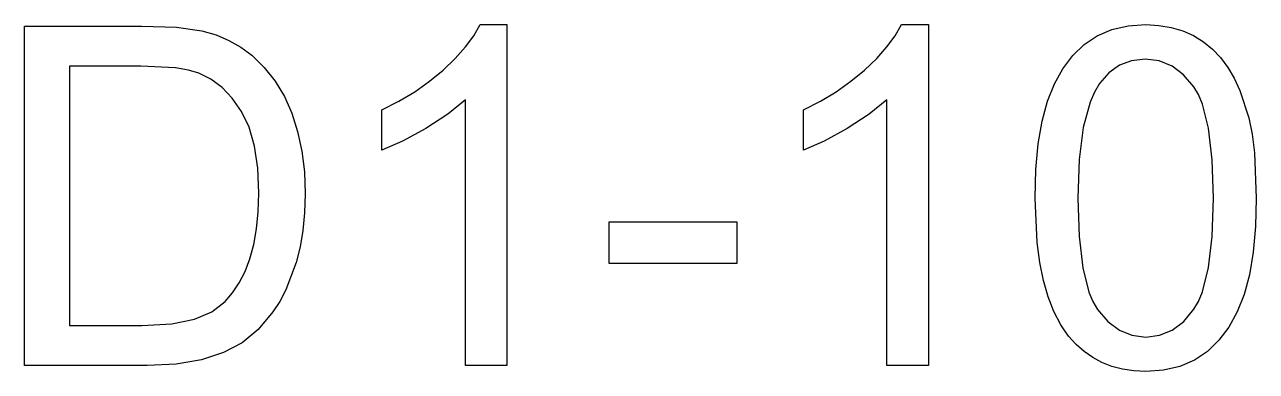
# Model space of a CAD drawing. Header units: millimetres. Extents: x 16 to 413, y -322 to -17.
# Drawn here: x 16 to 26.67, y -169 to -166 of the extents above; entities that cross this region are included whole.
import ezdxf

# ---------------------------------------------------------------- set-up
doc = ezdxf.new("R2010")
doc.units = ezdxf.units.MM
doc.layers.add('engrave', color=5, linetype='Continuous')

msp = doc.modelspace()

# ---------------------------------------------------------------- linework, layer by layer
at = {"layer": 'engrave'}
for points in [[(16, -168.95), (16, -166.012), (17.012, -166.012), (17.314, -166.023), (17.535, -166.054), (17.657, -166.089), (17.769, -166.136), (17.872, -166.194), (17.966, -166.265), (18.075, -166.37), (18.169, -166.488), (18.249, -166.621), (18.314, -166.767), (18.364, -166.925), (18.4, -167.094), (18.422, -167.274), (18.429, -167.465), (18.424, -167.628), (18.409, -167.781), (18.385, -167.924), (18.351, -168.058), (18.262, -168.294), (18.209, -168.396), (18.15, -168.486), (18.022, -168.637), (17.883, -168.753), (17.722, -168.838), (17.532, -168.9), (17.311, -168.937), (17.06, -168.95), (16, -168.95)], [(20.176, -168.95), (19.816, -168.95), (19.816, -166.651), (19.665, -166.776), (19.474, -166.9), (19.273, -167.009), (19.094, -167.086), (19.094, -166.737), (19.241, -166.663), (19.378, -166.58), (19.505, -166.49), (19.623, -166.393), (19.728, -166.292), (19.817, -166.193), (19.889, -166.096), (19.944, -166), (20.176, -166), (20.176, -168.95)], [(23.826, -168.95), (23.465, -168.95), (23.465, -166.651), (23.314, -166.776), (23.123, -166.9), (22.923, -167.009), (22.743, -167.086), (22.743, -166.737), (22.89, -166.663), (23.027, -166.58), (23.155, -166.49), (23.273, -166.393), (23.378, -166.292), (23.466, -166.193), (23.538, -166.096), (23.593, -166), (23.826, -166), (23.826, -168.95)], [(24.749, -167.501), (24.756, -167.253), (24.776, -167.031), (24.81, -166.834), (24.857, -166.662), (24.917, -166.513), (24.99, -166.381), (25.076, -166.268), (25.175, -166.172), (25.288, -166.097), (25.414, -166.043), (25.554, -166.011), (25.707, -166), (25.822, -166.006), (25.929, -166.024), (26.029, -166.054), (26.122, -166.095), (26.208, -166.148), (26.285, -166.211), (26.355, -166.285), (26.417, -166.37), (26.472, -166.464), (26.521, -166.569), (26.599, -166.807), (26.628, -166.947), (26.649, -167.109), (26.665, -167.501), (26.659, -167.747), (26.639, -167.968), (26.606, -168.164), (26.559, -168.336), (26.499, -168.485), (26.427, -168.617), (26.341, -168.731), (26.241, -168.827), (26.129, -168.902), (26.002, -168.957), (25.862, -168.989), (25.707, -169), (25.604, -168.995), (25.506, -168.981), (25.414, -168.957), (25.328, -168.924), (25.248, -168.881), (25.173, -168.829), (25.104, -168.767), (25.04, -168.695), (24.972, -168.597), (24.913, -168.483), (24.863, -168.356), (24.822, -168.213), (24.79, -168.057), (24.768, -167.886), (24.749, -167.501)], [(16.389, -168.603), (17.016, -168.603), (17.275, -168.59), (17.472, -168.549), (17.62, -168.484), (17.735, -168.397), (17.801, -168.322), (17.858, -168.235), (17.909, -168.136), (17.951, -168.025), (17.985, -167.902), (18.009, -167.767), (18.023, -167.619), (18.028, -167.459), (18.019, -167.242), (17.99, -167.051), (17.943, -166.888), (17.877, -166.751), (17.797, -166.637), (17.709, -166.544), (17.613, -166.471), (17.509, -166.419), (17.419, -166.393), (17.305, -166.374), (17.006, -166.359), (16.389, -166.359), (16.389, -168.603)], [(25.12, -167.501), (25.131, -167.832), (25.163, -168.103), (25.215, -168.314), (25.25, -168.396), (25.29, -168.464), (25.379, -168.569), (25.479, -168.644), (25.588, -168.688), (25.707, -168.703), (25.827, -168.688), (25.936, -168.643), (26.036, -168.568), (26.125, -168.463), (26.165, -168.395), (26.199, -168.313), (26.252, -168.102), (26.284, -167.832), (26.295, -167.501), (26.284, -167.169), (26.252, -166.897), (26.199, -166.687), (26.165, -166.604), (26.125, -166.537), (26.035, -166.433), (25.935, -166.358), (25.824, -166.314), (25.703, -166.299), (25.585, -166.312), (25.48, -166.351), (25.387, -166.417), (25.307, -166.509), (25.263, -166.583), (25.225, -166.672), (25.167, -166.891), (25.132, -167.168), (25.12, -167.501)], [(21.06, -168.068), (21.06, -167.705), (22.168, -167.705), (22.168, -168.068), (21.06, -168.068)]]:
    msp.add_lwpolyline(points, close=True, dxfattribs=at)

doc.saveas('drawing.dxf')
